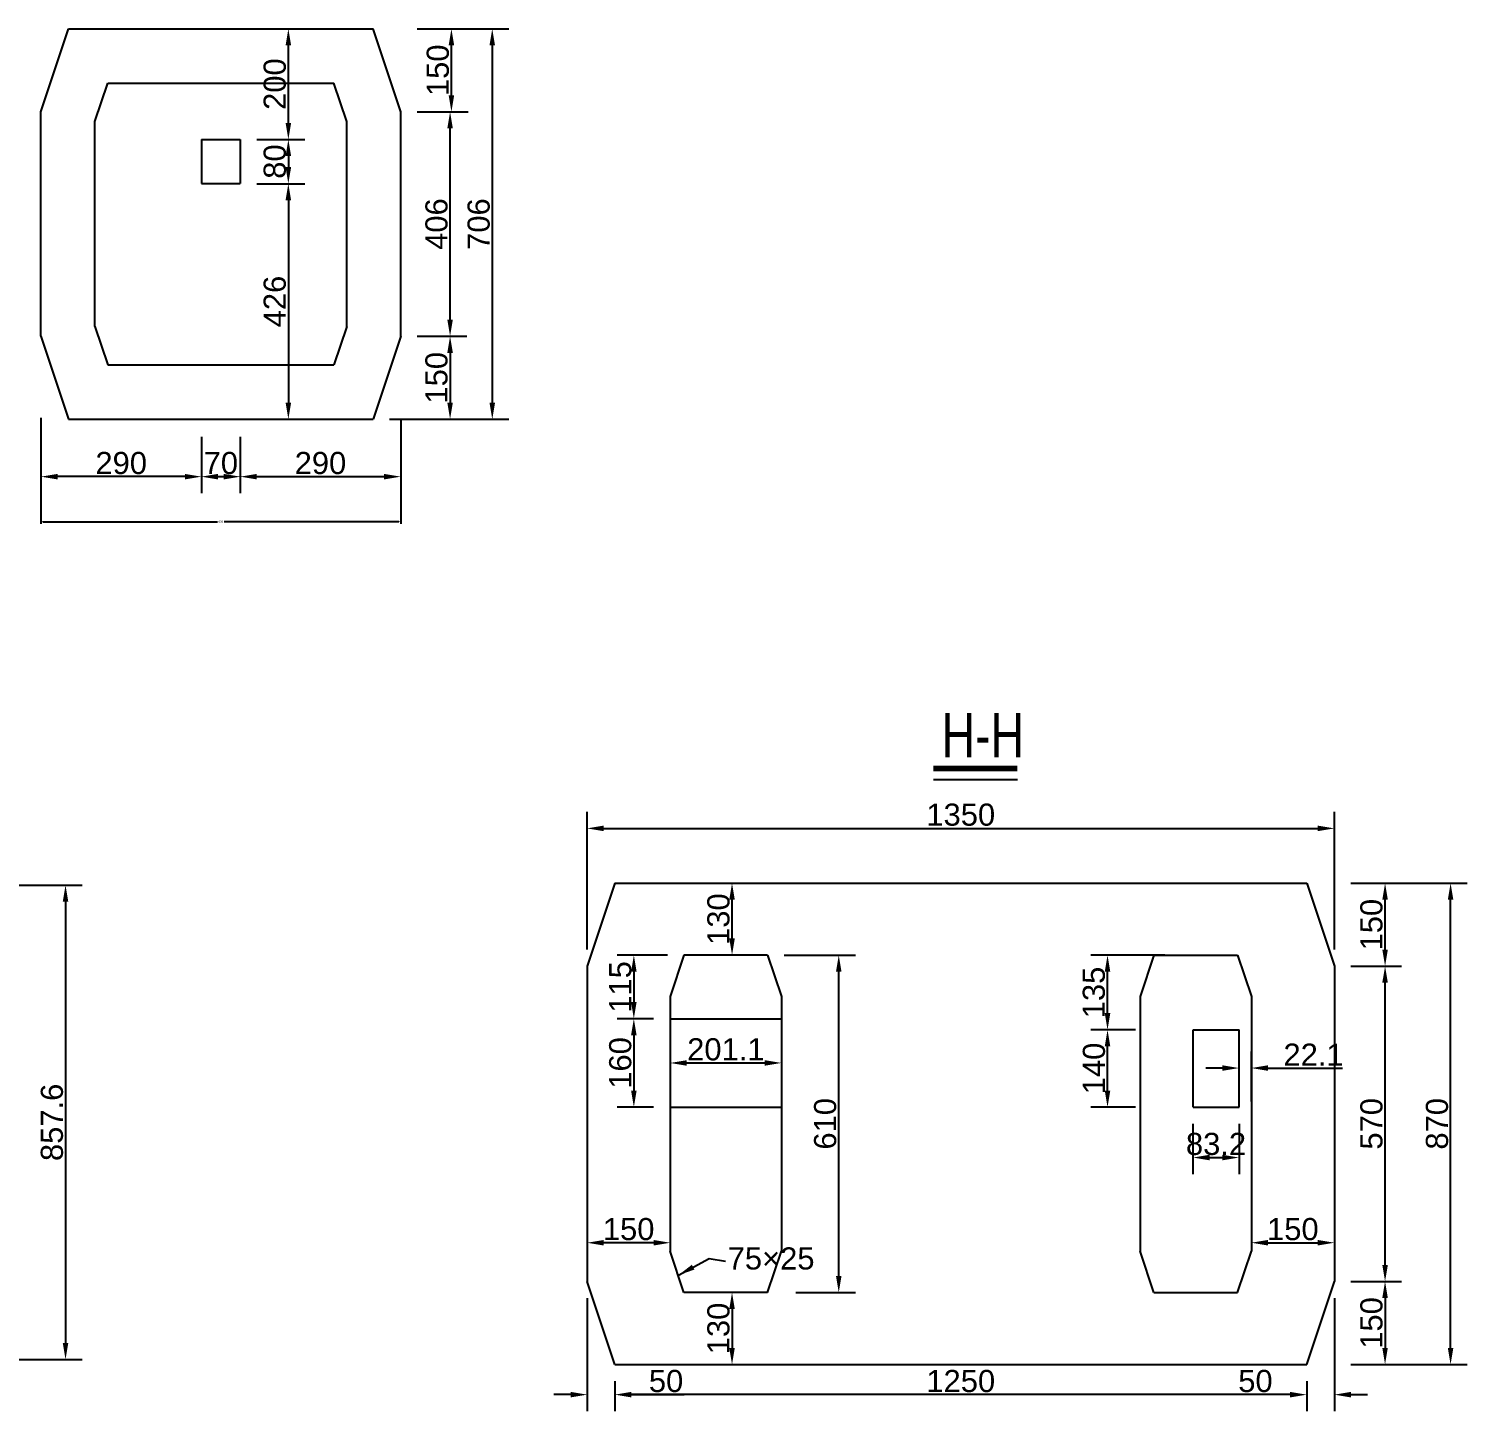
# Model space of a CAD drawing. Header units: millimetres. Extents: x 32645 to 210887, y 65210 to 90102.
# Drawn here: x 153331 to 166325, y 66636 to 79131 of the extents above; entities that cross this region are included whole.
import ezdxf

# ---------------------------------------------------------------- set-up
doc = ezdxf.new("R2010")
doc.units = ezdxf.units.MM
for name, color, linetype in [('1', 7, 'Continuous'), ('CX', 3, 'Continuous'), ('CYAN', 4, 'Continuous'), ('RED', 1, 'Continuous'), ('文本', 7, 'Continuous'), ('粗实线', 3, 'Continuous')]:
    doc.layers.add(name, color=color, linetype=linetype)
doc.styles.get("Standard").update_dxf_attribs({"font": 'arial.ttf'})
doc.dimstyles.get("Standard").update_dxf_attribs({"dimtxt": 0.18, "dimasz": 0.18, "dimexe": 0.18, "dimexo": 0.0625, "dimgap": 0.09, "dimtad": 0, "dimtih": 1, "dimtoh": 1, "dimdec": 4, "dimzin": 0, "dimdsep": 46, "dimtxsty": 'Standard', "dimcen": 0.09, "dimadec": 0, "dimazin": 0, "dimtfac": 1, "dimtdec": 4, "dimtofl": 0, "dimtmove": 0, "dimatfit": 3, "dimfxl": 1, "dimtolj": 1, "dimtzin": 0, "dimarcsym": 0})
doc.dimstyles.new('大样STANDARD', dxfattribs={"dimscale": 100, "dimtxt": 2, "dimasz": 1.5, "dimexe": 1.5, "dimexo": 1.5, "dimgap": 0.2, "dimtad": 1, "dimdec": 1, "dimlfac": 0.2, "dimdsep": 46, "dimtxsty": 'Standard', "dimcen": 0, "dimclrd": 4, "dimclre": 4, "dimclrt": 4, "dimadec": 0, "dimazin": 0, "dimtfac": 1, "dimtdec": 1, "dimtofl": 0, "dimtmove": 0, "dimatfit": 3, "dimfxl": 1, "dimtolj": 1, "dimtzin": 0, "dimarcsym": 0})

# ---------------------------------------------------------------- blocks, each defined once
blk = doc.blocks.new('*D1176')
at = {"layer": '1', "color": 4, "lineweight": -2, "transparency": 16777216}
for p, q in [((165275, 67809), (165733, 67809)), ((165583, 67659), (165583, 67209)), ((165275, 67059), (165733, 67059))]:
    blk.add_line(p, q, dxfattribs=at)
at = {"layer": '1', "color": 4, "transparency": 16777216}
for points in [[(165558, 67659), (165608, 67659), (165583, 67809)], [(165558, 67209), (165608, 67209), (165583, 67059)]]:
    blk.add_solid(points, dxfattribs=at)
at = {"layer": 'DEFPOINTS', "color": 0, "transparency": 16777216}
for p in [(165125, 67809), (165125, 67059), (165583, 67059)]:
    blk.add_point(p, dxfattribs=at)
at = {"layer": '1', "color": 4, "transparency": 16777216, "insert": (165461, 67434), "char_height": 200, "attachment_point": 5, "rotation": 90}
blk.add_mtext('\\A1;150', dxfattribs=at)
blk = doc.blocks.new('*D1177')
at = {"layer": '1', "color": 4, "lineweight": -2, "transparency": 16777216}
for p, q in [((165275, 70659), (165733, 70659)), ((165583, 67959), (165583, 70509)), ((165275, 67809), (165733, 67809))]:
    blk.add_line(p, q, dxfattribs=at)
at = {"layer": '1', "color": 4, "transparency": 16777216}
for points in [[(165558, 70509), (165608, 70509), (165583, 70659)], [(165558, 67959), (165608, 67959), (165583, 67809)]]:
    blk.add_solid(points, dxfattribs=at)
at = {"layer": 'DEFPOINTS', "color": 0, "transparency": 16777216}
for p in [(165125, 70659), (165583, 70659), (165125, 67809)]:
    blk.add_point(p, dxfattribs=at)
at = {"layer": '1', "color": 4, "transparency": 16777216, "insert": (165461, 69234), "char_height": 200, "attachment_point": 5, "rotation": 90}
blk.add_mtext('\\A1;570', dxfattribs=at)
blk = doc.blocks.new('*D1178')
at = {"layer": '1', "color": 4, "lineweight": -2, "transparency": 16777216}
for p, q in [((165275, 71409), (165733, 71409)), ((165583, 70809), (165583, 71259)), ((165275, 70659), (165733, 70659))]:
    blk.add_line(p, q, dxfattribs=at)
at = {"layer": '1', "color": 4, "transparency": 16777216}
for points in [[(165558, 71259), (165608, 71259), (165583, 71409)], [(165558, 70809), (165608, 70809), (165583, 70659)]]:
    blk.add_solid(points, dxfattribs=at)
at = {"layer": 'DEFPOINTS', "color": 0, "transparency": 16777216}
for p in [(165125, 71409), (165583, 71409), (165125, 70659)]:
    blk.add_point(p, dxfattribs=at)
at = {"layer": '1', "color": 4, "transparency": 16777216, "insert": (165461, 71034), "char_height": 200, "attachment_point": 5, "rotation": 90}
blk.add_mtext('\\A1;150', dxfattribs=at)
blk = doc.blocks.new('*D1179')
at = {"layer": '1', "color": 4, "lineweight": -2, "transparency": 16777216}
for p, q in [((165275, 71409), (166325, 71409)), ((166175, 67209), (166175, 71259)), ((165275, 67059), (166325, 67059))]:
    blk.add_line(p, q, dxfattribs=at)
at = {"layer": '1', "color": 4, "transparency": 16777216}
for points in [[(166150, 71259), (166200, 71259), (166175, 71409)], [(166150, 67209), (166200, 67209), (166175, 67059)]]:
    blk.add_solid(points, dxfattribs=at)
at = {"layer": 'DEFPOINTS', "color": 0, "transparency": 16777216}
for p in [(165125, 71409), (166175, 71409), (165125, 67059)]:
    blk.add_point(p, dxfattribs=at)
at = {"layer": '1', "color": 4, "transparency": 16777216, "insert": (166053, 69234), "char_height": 200, "attachment_point": 5, "rotation": 90}
blk.add_mtext('\\A1;870', dxfattribs=at)
blk = doc.blocks.new('*D1180')
at = {"layer": '1', "color": 4, "lineweight": -2, "transparency": 16777216}
for p, q in [((165125, 67659), (165125, 66636)), ((164875, 66909), (164875, 66636)), ((164725, 66786), (164249, 66786)), ((165275, 66786), (165425, 66786))]:
    blk.add_line(p, q, dxfattribs=at)
at = {"layer": '1', "color": 4, "transparency": 16777216}
for points in [[(164725, 66811), (164725, 66761), (164875, 66786)], [(165275, 66811), (165275, 66761), (165125, 66786)]]:
    blk.add_solid(points, dxfattribs=at)
at = {"layer": 'DEFPOINTS', "color": 0, "transparency": 16777216}
for p in [(165125, 67809), (164875, 67059), (164875, 66786)]:
    blk.add_point(p, dxfattribs=at)
at = {"layer": '1', "color": 4, "transparency": 16777216, "insert": (164412, 66908), "char_height": 200, "attachment_point": 5}
blk.add_mtext('\\A1;50', dxfattribs=at)
blk = doc.blocks.new('*D1181')
at = {"layer": '1', "color": 4, "lineweight": -2, "transparency": 16777216}
for p, q in [((158625, 66909), (158625, 66636)), ((164875, 66909), (164875, 66636)), ((164725, 66786), (158775, 66786))]:
    blk.add_line(p, q, dxfattribs=at)
at = {"layer": '1', "color": 4, "transparency": 16777216}
for points in [[(158775, 66811), (158775, 66761), (158625, 66786)], [(164725, 66811), (164725, 66761), (164875, 66786)]]:
    blk.add_solid(points, dxfattribs=at)
at = {"layer": 'DEFPOINTS', "color": 0, "transparency": 16777216}
for p in [(158625, 67059), (164875, 67059), (158625, 66786)]:
    blk.add_point(p, dxfattribs=at)
at = {"layer": '1', "color": 4, "transparency": 16777216, "insert": (161750, 66908), "char_height": 200, "attachment_point": 5}
blk.add_mtext('\\A1;1250', dxfattribs=at)
blk = doc.blocks.new('*D1182')
at = {"layer": '1', "color": 4, "lineweight": -2, "transparency": 16777216}
for p, q in [((158375, 67659), (158375, 66636)), ((158625, 66909), (158625, 66636)), ((158225, 66786), (158075, 66786)), ((158775, 66786), (159251, 66786))]:
    blk.add_line(p, q, dxfattribs=at)
at = {"layer": '1', "color": 4, "transparency": 16777216}
for points in [[(158225, 66811), (158225, 66761), (158375, 66786)], [(158775, 66811), (158775, 66761), (158625, 66786)]]:
    blk.add_solid(points, dxfattribs=at)
at = {"layer": 'DEFPOINTS', "color": 0, "transparency": 16777216}
for p in [(158375, 67809), (158625, 67059), (158625, 66786)]:
    blk.add_point(p, dxfattribs=at)
at = {"layer": '1', "color": 4, "transparency": 16777216, "insert": (159088, 66908), "char_height": 200, "attachment_point": 5}
blk.add_mtext('\\A1;50', dxfattribs=at)
blk = doc.blocks.new('*D1183')
at = {"layer": '1', "color": 4, "lineweight": -2, "transparency": 16777216}
for p, q in [((158375, 70809), (158375, 72054)), ((165125, 70809), (165125, 72054)), ((158525, 71904), (164975, 71904))]:
    blk.add_line(p, q, dxfattribs=at)
at = {"layer": '1', "color": 4, "transparency": 16777216}
for points in [[(158525, 71929), (158525, 71879), (158375, 71904)], [(164975, 71929), (164975, 71879), (165125, 71904)]]:
    blk.add_solid(points, dxfattribs=at)
at = {"layer": 'DEFPOINTS', "color": 0, "transparency": 16777216}
for p in [(165125, 71904), (158375, 70659), (165125, 70659)]:
    blk.add_point(p, dxfattribs=at)
at = {"layer": '1', "color": 4, "transparency": 16777216, "insert": (161750, 72027), "char_height": 200, "attachment_point": 5}
blk.add_mtext('\\A1;1350', dxfattribs=at)
blk = doc.blocks.new('*D1184')
at = {"layer": '1', "color": 4, "lineweight": -2, "transparency": 16777216}
blk.add_line((159275, 69784), (159980, 69784), dxfattribs=at)
at = {"layer": '1', "color": 4, "transparency": 16777216}
for points in [[(159275, 69809), (159275, 69759), (159125, 69784)], [(159980, 69809), (159980, 69759), (160130, 69784)]]:
    blk.add_solid(points, dxfattribs=at)
at = {"layer": 'DEFPOINTS', "color": 0, "transparency": 16777216}
for p in [(159125, 69784), (160130, 69784), (160130, 69784)]:
    blk.add_point(p, dxfattribs=at)
at = {"layer": '1', "color": 4, "transparency": 16777216, "insert": (159628, 69906), "char_height": 200, "attachment_point": 5}
blk.add_mtext('\\A1;201.1', dxfattribs=at)
blk = doc.blocks.new('*D1185')
at = {"layer": '1', "color": 4, "lineweight": -2, "transparency": 16777216}
for p, q in [((160155, 70759), (160798, 70759)), ((160648, 67859), (160648, 70609)), ((160260, 67709), (160798, 67709))]:
    blk.add_line(p, q, dxfattribs=at)
at = {"layer": '1', "color": 4, "transparency": 16777216}
for points in [[(160623, 70609), (160673, 70609), (160648, 70759)], [(160623, 67859), (160673, 67859), (160648, 67709)]]:
    blk.add_solid(points, dxfattribs=at)
at = {"layer": 'DEFPOINTS', "color": 0, "transparency": 16777216}
for p in [(160005, 70759), (160648, 70759), (160110, 67709)]:
    blk.add_point(p, dxfattribs=at)
at = {"layer": '1', "color": 4, "transparency": 16777216, "insert": (160526, 69234), "char_height": 200, "attachment_point": 5, "rotation": 90}
blk.add_mtext('\\A1;610', dxfattribs=at)
blk = doc.blocks.new('*D1186')
at = {"layer": '1', "color": 4, "lineweight": -2, "transparency": 16777216}
blk.add_line((158975, 68159), (158525, 68159), dxfattribs=at)
at = {"layer": '1', "color": 4, "transparency": 16777216}
for points in [[(158525, 68184), (158525, 68134), (158375, 68159)], [(158975, 68184), (158975, 68134), (159125, 68159)]]:
    blk.add_solid(points, dxfattribs=at)
at = {"layer": 'DEFPOINTS', "color": 0, "transparency": 16777216}
for p in [(158375, 68159), (158375, 68159), (159125, 68159)]:
    blk.add_point(p, dxfattribs=at)
at = {"layer": '1', "color": 4, "transparency": 16777216, "insert": (158750, 68281), "char_height": 200, "attachment_point": 5}
blk.add_mtext('\\A1;150', dxfattribs=at)
blk = doc.blocks.new('*D1187')
at = {"layer": '1', "color": 4, "lineweight": -2, "transparency": 16777216}
blk.add_line((159684, 67559), (159684, 67209), dxfattribs=at)
at = {"layer": '1', "color": 4, "transparency": 16777216}
for points in [[(159659, 67559), (159709, 67559), (159684, 67709)], [(159659, 67209), (159709, 67209), (159684, 67059)]]:
    blk.add_solid(points, dxfattribs=at)
at = {"layer": 'DEFPOINTS', "color": 0, "transparency": 16777216}
for p in [(159684, 67709), (159684, 67059), (159684, 67059)]:
    blk.add_point(p, dxfattribs=at)
at = {"layer": '1', "color": 4, "transparency": 16777216, "insert": (159562, 67384), "char_height": 200, "attachment_point": 5, "rotation": 90}
blk.add_mtext('\\A1;130', dxfattribs=at)
blk = doc.blocks.new('*D1188')
at = {"layer": '1', "color": 4, "lineweight": -2, "transparency": 16777216}
blk.add_line((159684, 70909), (159684, 71259), dxfattribs=at)
at = {"layer": '1', "color": 4, "transparency": 16777216}
for points in [[(159659, 71259), (159709, 71259), (159684, 71409)], [(159659, 70909), (159709, 70909), (159684, 70759)]]:
    blk.add_solid(points, dxfattribs=at)
at = {"layer": 'DEFPOINTS', "color": 0, "transparency": 16777216}
for p in [(159684, 71409), (159684, 71409), (159684, 70759)]:
    blk.add_point(p, dxfattribs=at)
at = {"layer": '1', "color": 4, "transparency": 16777216, "insert": (159562, 71084), "char_height": 200, "attachment_point": 5, "rotation": 90}
blk.add_mtext('\\A1;130', dxfattribs=at)
blk = doc.blocks.new('*D1189')
at = {"layer": '1', "color": 4, "lineweight": -2, "transparency": 16777216}
blk.add_line((164525, 68159), (164975, 68159), dxfattribs=at)
at = {"layer": '1', "color": 4, "transparency": 16777216}
for points in [[(164525, 68184), (164525, 68134), (164375, 68159)], [(164975, 68184), (164975, 68134), (165125, 68159)]]:
    blk.add_solid(points, dxfattribs=at)
at = {"layer": 'DEFPOINTS', "color": 0, "transparency": 16777216}
for p in [(164375, 68159), (165125, 68159), (165125, 68159)]:
    blk.add_point(p, dxfattribs=at)
at = {"layer": '1', "color": 4, "transparency": 16777216, "insert": (164750, 68281), "char_height": 200, "attachment_point": 5}
blk.add_mtext('\\A1;150', dxfattribs=at)
blk = doc.blocks.new('*D1254')
at = {"layer": '1', "color": 4, "lineweight": -2, "ltscale": 0.25, "transparency": 16777216}
for p, q in [((159100, 70759), (158647, 70759)), ((158797, 70609), (158797, 70334)), ((158975, 70184), (158647, 70184))]:
    blk.add_line(p, q, dxfattribs=at)
at = {"layer": '1', "color": 4, "ltscale": 0.25, "transparency": 16777216}
for points in [[(158772, 70609), (158822, 70609), (158797, 70759)], [(158772, 70334), (158822, 70334), (158797, 70184)]]:
    blk.add_solid(points, dxfattribs=at)
at = {"layer": 'DEFPOINTS', "color": 0, "ltscale": 0.25, "transparency": 16777216}
for p in [(159250, 70759), (158797, 70184), (159125, 70184)]:
    blk.add_point(p, dxfattribs=at)
at = {"layer": '1', "color": 4, "ltscale": 0.25, "transparency": 16777216, "insert": (158675, 70471), "char_height": 200, "attachment_point": 5, "rotation": 90}
blk.add_mtext('\\A1;115', dxfattribs=at)
blk = doc.blocks.new('*D1255')
at = {"layer": '1', "color": 4, "lineweight": -2, "ltscale": 0.25, "transparency": 16777216}
for p, q in [((158975, 70184), (158647, 70184)), ((158797, 70034), (158797, 69534)), ((158975, 69384), (158647, 69384))]:
    blk.add_line(p, q, dxfattribs=at)
at = {"layer": '1', "color": 4, "ltscale": 0.25, "transparency": 16777216}
for points in [[(158772, 70034), (158822, 70034), (158797, 70184)], [(158772, 69534), (158822, 69534), (158797, 69384)]]:
    blk.add_solid(points, dxfattribs=at)
at = {"layer": 'DEFPOINTS', "color": 0, "ltscale": 0.25, "transparency": 16777216}
for p in [(159125, 70184), (158797, 69384), (159125, 69384)]:
    blk.add_point(p, dxfattribs=at)
at = {"layer": '1', "color": 4, "ltscale": 0.25, "transparency": 16777216, "insert": (158675, 69784), "char_height": 200, "attachment_point": 5, "rotation": 90}
blk.add_mtext('\\A1;160', dxfattribs=at)
blk = doc.blocks.new('*D1279')
at = {"layer": 'CYAN', "color": 0, "lineweight": -2, "transparency": 16777216}
for p, q in [((153441, 75616), (153441, 74658)), ((156691, 75595), (156691, 74658)), ((153459, 74676), (155037, 74676)), ((156673, 74676), (155095, 74676))]:
    blk.add_line(p, q, dxfattribs=at)
at = {"layer": 'CYAN', "color": 0, "transparency": 16777216}
for points in [[(153459, 74679), (153459, 74673), (153441, 74676)], [(156673, 74679), (156673, 74673), (156691, 74676)]]:
    blk.add_solid(points, dxfattribs=at)
at = {"layer": 'DEFPOINTS', "color": 0, "transparency": 16777216}
for p in [(153441, 75622), (156691, 75602), (156691, 74676)]:
    blk.add_point(p, dxfattribs=at)
at = {"layer": 'CYAN', "color": 0, "transparency": 16777216, "insert": (155066, 74676), "char_height": 18, "attachment_point": 5}
blk.add_mtext('\\A1;650', dxfattribs=at)
blk = doc.blocks.new('*D1280')
at = {"layer": '1', "color": 4, "lineweight": -2, "transparency": 16777216}
for p, q in [((156841, 79131), (157299, 79131)), ((157149, 78531), (157149, 78981)), ((156841, 78381), (157299, 78381))]:
    blk.add_line(p, q, dxfattribs=at)
at = {"layer": '1', "color": 4, "transparency": 16777216}
for points in [[(157124, 78981), (157174, 78981), (157149, 79131)], [(157124, 78531), (157174, 78531), (157149, 78381)]]:
    blk.add_solid(points, dxfattribs=at)
at = {"layer": 'DEFPOINTS', "color": 0, "transparency": 16777216}
for p in [(156691, 79131), (157149, 79131), (156691, 78381)]:
    blk.add_point(p, dxfattribs=at)
at = {"layer": '1', "color": 4, "transparency": 16777216, "insert": (157027, 78756), "char_height": 200, "attachment_point": 5, "rotation": 90}
blk.add_mtext('\\A1;150', dxfattribs=at)
blk = doc.blocks.new('*D1281')
at = {"layer": '1', "color": 4, "lineweight": -2, "transparency": 16777216}
for p, q in [((156841, 78381), (157287, 78381)), ((157137, 76502), (157137, 78231)), ((156841, 76352), (157287, 76352))]:
    blk.add_line(p, q, dxfattribs=at)
at = {"layer": '1', "color": 4, "transparency": 16777216}
for points in [[(157112, 78231), (157162, 78231), (157137, 78381)], [(157112, 76502), (157162, 76502), (157137, 76352)]]:
    blk.add_solid(points, dxfattribs=at)
at = {"layer": 'DEFPOINTS', "color": 0, "transparency": 16777216}
for p in [(156691, 78381), (157137, 78381), (156691, 76352)]:
    blk.add_point(p, dxfattribs=at)
at = {"layer": '1', "color": 4, "transparency": 16777216, "insert": (157015, 77366), "char_height": 200, "attachment_point": 5, "rotation": 90}
blk.add_mtext('\\A1;406', dxfattribs=at)
blk = doc.blocks.new('*D1282')
at = {"layer": '1', "color": 4, "lineweight": -2, "transparency": 16777216}
for p, q in [((156841, 76352), (157287, 76352)), ((157137, 76202), (157137, 75752)), ((156591, 75602), (157287, 75602))]:
    blk.add_line(p, q, dxfattribs=at)
at = {"layer": '1', "color": 4, "transparency": 16777216}
for points in [[(157112, 76202), (157162, 76202), (157137, 76352)], [(157112, 75752), (157162, 75752), (157137, 75602)]]:
    blk.add_solid(points, dxfattribs=at)
at = {"layer": 'DEFPOINTS', "color": 0, "transparency": 16777216}
for p in [(156691, 76352), (156441, 75602), (157137, 75602)]:
    blk.add_point(p, dxfattribs=at)
at = {"layer": '1', "color": 4, "transparency": 16777216, "insert": (157015, 75977), "char_height": 200, "attachment_point": 5, "rotation": 90}
blk.add_mtext('\\A1;150', dxfattribs=at)
blk = doc.blocks.new('*D1283')
at = {"layer": '1', "color": 4, "lineweight": -2, "transparency": 16777216}
for p, q in [((157041, 79131), (157668, 79131)), ((157518, 78981), (157518, 75752)), ((156791, 75602), (157668, 75602))]:
    blk.add_line(p, q, dxfattribs=at)
at = {"layer": '1', "color": 4, "transparency": 16777216}
for points in [[(157493, 78981), (157543, 78981), (157518, 79131)], [(157493, 75752), (157543, 75752), (157518, 75602)]]:
    blk.add_solid(points, dxfattribs=at)
at = {"layer": 'DEFPOINTS', "color": 0, "transparency": 16777216}
for p in [(156891, 79131), (156641, 75602), (157518, 75602)]:
    blk.add_point(p, dxfattribs=at)
at = {"layer": '1', "color": 4, "transparency": 16777216, "insert": (157396, 77366), "char_height": 200, "attachment_point": 5, "rotation": 90}
blk.add_mtext('\\A1;706', dxfattribs=at)
blk = doc.blocks.new('*D1284')
at = {"layer": '1', "color": 4, "lineweight": -2, "ltscale": 2, "transparency": 16777216}
for p, q in [((154891, 75444), (154891, 74933)), ((155241, 75444), (155241, 74933)), ((155041, 75083), (155091, 75083))]:
    blk.add_line(p, q, dxfattribs=at)
at = {"layer": '1', "color": 4, "ltscale": 2, "transparency": 16777216}
for points in [[(155041, 75108), (155041, 75058), (154891, 75083)], [(155091, 75108), (155091, 75058), (155241, 75083)]]:
    blk.add_solid(points, dxfattribs=at)
at = {"layer": 'DEFPOINTS', "color": 0, "ltscale": 2, "transparency": 16777216}
for p in [(154891, 75594), (155241, 75594), (155241, 75083)]:
    blk.add_point(p, dxfattribs=at)
at = {"layer": '1', "color": 4, "ltscale": 2, "transparency": 16777216, "insert": (155066, 75205), "char_height": 200, "attachment_point": 5}
blk.add_mtext('\\A1;70', dxfattribs=at)
blk = doc.blocks.new('*D1285')
at = {"layer": '1', "color": 4, "lineweight": -2, "ltscale": 2, "transparency": 16777216}
for p, q in [((155391, 78131), (155826, 78131)), ((155676, 77981), (155676, 77881)), ((155391, 77731), (155826, 77731))]:
    blk.add_line(p, q, dxfattribs=at)
at = {"layer": '1', "color": 4, "ltscale": 2, "transparency": 16777216}
for points in [[(155651, 77981), (155701, 77981), (155676, 78131)], [(155651, 77881), (155701, 77881), (155676, 77731)]]:
    blk.add_solid(points, dxfattribs=at)
at = {"layer": 'DEFPOINTS', "color": 0, "ltscale": 2, "transparency": 16777216}
for p in [(155241, 78131), (155241, 77731), (155676, 77731)]:
    blk.add_point(p, dxfattribs=at)
at = {"layer": '1', "color": 4, "ltscale": 2, "transparency": 16777216, "insert": (155554, 77931), "char_height": 200, "attachment_point": 5, "rotation": 90}
blk.add_mtext('\\A1;80', dxfattribs=at)
blk = doc.blocks.new('*D1303')
at = {"layer": '1', "color": 4, "lineweight": -2, "ltscale": 2, "transparency": 16777216}
for p, q in [((153441, 75439), (153441, 74933)), ((154891, 75444), (154891, 74933)), ((154741, 75083), (153591, 75083))]:
    blk.add_line(p, q, dxfattribs=at)
at = {"layer": '1', "color": 4, "ltscale": 2, "transparency": 16777216}
for points in [[(153591, 75108), (153591, 75058), (153441, 75083)], [(154741, 75108), (154741, 75058), (154891, 75083)]]:
    blk.add_solid(points, dxfattribs=at)
at = {"layer": 'DEFPOINTS', "color": 0, "ltscale": 2, "transparency": 16777216}
for p in [(153441, 75589), (154891, 75594), (153441, 75083)]:
    blk.add_point(p, dxfattribs=at)
at = {"layer": '1', "color": 4, "ltscale": 2, "transparency": 16777216, "insert": (154166, 75205), "char_height": 200, "attachment_point": 5}
blk.add_mtext('\\A1;290', dxfattribs=at)
blk = doc.blocks.new('*D1304')
at = {"layer": '1', "color": 4, "lineweight": -2, "ltscale": 2, "transparency": 16777216}
for p, q in [((155241, 75444), (155241, 74933)), ((156691, 75363), (156691, 74933)), ((155391, 75083), (156541, 75083))]:
    blk.add_line(p, q, dxfattribs=at)
at = {"layer": '1', "color": 4, "ltscale": 2, "transparency": 16777216}
for points in [[(155391, 75108), (155391, 75058), (155241, 75083)], [(156541, 75108), (156541, 75058), (156691, 75083)]]:
    blk.add_solid(points, dxfattribs=at)
at = {"layer": 'DEFPOINTS', "color": 0, "ltscale": 2, "transparency": 16777216}
for p in [(155241, 75594), (156691, 75513), (156691, 75083)]:
    blk.add_point(p, dxfattribs=at)
at = {"layer": '1', "color": 4, "ltscale": 2, "transparency": 16777216, "insert": (155966, 75205), "char_height": 200, "attachment_point": 5}
blk.add_mtext('\\A1;290', dxfattribs=at)
blk = doc.blocks.new('*D1305')
at = {"layer": '1', "color": 4, "lineweight": -2, "ltscale": 2, "transparency": 16777216}
for p, q in [((155391, 77731), (155826, 77731)), ((155676, 77581), (155676, 75752)), ((155216, 75602), (155826, 75602))]:
    blk.add_line(p, q, dxfattribs=at)
at = {"layer": '1', "color": 4, "ltscale": 2, "transparency": 16777216}
for points in [[(155651, 77581), (155701, 77581), (155676, 77731)], [(155651, 75752), (155701, 75752), (155676, 75602)]]:
    blk.add_solid(points, dxfattribs=at)
at = {"layer": 'DEFPOINTS', "color": 0, "ltscale": 2, "transparency": 16777216}
for p in [(155241, 77731), (155066, 75602), (155676, 75602)]:
    blk.add_point(p, dxfattribs=at)
at = {"layer": '1', "color": 4, "ltscale": 2, "transparency": 16777216, "insert": (155554, 76666), "char_height": 200, "attachment_point": 5, "rotation": 90}
blk.add_mtext('\\A1;426', dxfattribs=at)
blk = doc.blocks.new('*D1306')
at = {"layer": '1', "color": 4, "lineweight": -2, "ltscale": 2, "transparency": 16777216}
for p, q in [((155216, 79131), (155826, 79131)), ((155676, 78281), (155676, 78981)), ((155391, 78131), (155826, 78131))]:
    blk.add_line(p, q, dxfattribs=at)
at = {"layer": '1', "color": 4, "ltscale": 2, "transparency": 16777216}
for points in [[(155651, 78981), (155701, 78981), (155676, 79131)], [(155651, 78281), (155701, 78281), (155676, 78131)]]:
    blk.add_solid(points, dxfattribs=at)
at = {"layer": 'DEFPOINTS', "color": 0, "ltscale": 2, "transparency": 16777216}
for p in [(155066, 79131), (155676, 79131), (155241, 78131)]:
    blk.add_point(p, dxfattribs=at)
at = {"layer": '1', "color": 4, "ltscale": 2, "transparency": 16777216, "insert": (155554, 78631), "char_height": 200, "attachment_point": 5, "rotation": 90}
blk.add_mtext('\\A1;200', dxfattribs=at)
blk = doc.blocks.new('*D1336')
at = {"layer": '1', "color": 4, "lineweight": -2, "ltscale": 2, "transparency": 16777216}
for p, q in [((163329, 70084), (162926, 70084)), ((163076, 69534), (163076, 69934)), ((163329, 69384), (162926, 69384))]:
    blk.add_line(p, q, dxfattribs=at)
at = {"layer": '1', "color": 4, "ltscale": 2, "transparency": 16777216}
for points in [[(163051, 69934), (163101, 69934), (163076, 70084)], [(163051, 69534), (163101, 69534), (163076, 69384)]]:
    blk.add_solid(points, dxfattribs=at)
at = {"layer": 'DEFPOINTS', "color": 0, "ltscale": 2, "transparency": 16777216}
for p in [(163076, 70084), (163479, 70084), (163479, 69384)]:
    blk.add_point(p, dxfattribs=at)
at = {"layer": '1', "color": 4, "ltscale": 2, "transparency": 16777216, "insert": (162954, 69734), "char_height": 200, "attachment_point": 5, "rotation": 90}
blk.add_mtext('\\A1;140', dxfattribs=at)
blk = doc.blocks.new('*D1337')
at = {"layer": '1', "color": 4, "lineweight": -2, "ltscale": 2, "transparency": 16777216}
for p, q in [((163595, 70759), (162926, 70759)), ((163076, 70234), (163076, 70609)), ((163329, 70084), (162926, 70084))]:
    blk.add_line(p, q, dxfattribs=at)
at = {"layer": '1', "color": 4, "ltscale": 2, "transparency": 16777216}
for points in [[(163051, 70609), (163101, 70609), (163076, 70759)], [(163051, 70234), (163101, 70234), (163076, 70084)]]:
    blk.add_solid(points, dxfattribs=at)
at = {"layer": 'DEFPOINTS', "color": 0, "ltscale": 2, "transparency": 16777216}
for p in [(163076, 70759), (163745, 70759), (163479, 70084)]:
    blk.add_point(p, dxfattribs=at)
at = {"layer": '1', "color": 4, "ltscale": 2, "transparency": 16777216, "insert": (162953, 70421), "char_height": 200, "attachment_point": 5, "rotation": 90}
blk.add_mtext('\\A1;135', dxfattribs=at)
blk = doc.blocks.new('*D1338')
at = {"layer": '1', "color": 4, "lineweight": -2, "ltscale": 2, "transparency": 16777216}
for p, q in [((164264, 69434), (164264, 69888)), ((164375, 69436), (164375, 69888)), ((164114, 69738), (163964, 69738)), ((164525, 69738), (165199, 69738))]:
    blk.add_line(p, q, dxfattribs=at)
at = {"layer": '1', "color": 4, "ltscale": 2, "transparency": 16777216}
for points in [[(164114, 69763), (164114, 69713), (164264, 69738)], [(164525, 69763), (164525, 69713), (164375, 69738)]]:
    blk.add_solid(points, dxfattribs=at)
at = {"layer": 'DEFPOINTS', "color": 0, "ltscale": 2, "transparency": 16777216}
for p in [(164375, 69738), (164264, 69284), (164375, 69286)]:
    blk.add_point(p, dxfattribs=at)
at = {"layer": '1', "color": 4, "ltscale": 2, "transparency": 16777216, "insert": (164937, 69859), "char_height": 200, "attachment_point": 5}
blk.add_mtext('\\A1;22.1', dxfattribs=at)
blk = doc.blocks.new('*D1342')
at = {"layer": '1', "color": 4, "lineweight": -2, "transparency": 16777216}
for p, q in [((152763, 71391), (153813, 71391)), ((153663, 71241), (153663, 67254)), ((152763, 67104), (153813, 67104))]:
    blk.add_line(p, q, dxfattribs=at)
at = {"layer": '1', "color": 4, "transparency": 16777216}
for points in [[(153638, 71241), (153688, 71241), (153663, 71391)], [(153638, 67254), (153688, 67254), (153663, 67104)]]:
    blk.add_solid(points, dxfattribs=at)
at = {"layer": 'DEFPOINTS', "color": 0, "transparency": 16777216}
for p in [(152613, 71391), (152613, 67104), (153663, 67104)]:
    blk.add_point(p, dxfattribs=at)
at = {"layer": '1', "color": 4, "transparency": 16777216, "insert": (153541, 69247), "char_height": 200, "attachment_point": 5, "rotation": 90}
blk.add_mtext('\\A1;857.6', dxfattribs=at)
blk = doc.blocks.new('*D1357')
at = {"layer": '1', "color": 4, "lineweight": -2, "ltscale": 2, "transparency": 16777216}
for p, q in [((163848, 69234), (163848, 68779)), ((164264, 69234), (164264, 68779)), ((163998, 68929), (164114, 68929))]:
    blk.add_line(p, q, dxfattribs=at)
at = {"layer": '1', "color": 4, "ltscale": 2, "transparency": 16777216}
for points in [[(163998, 68954), (163998, 68904), (163848, 68929)], [(164114, 68954), (164114, 68904), (164264, 68929)]]:
    blk.add_solid(points, dxfattribs=at)
at = {"layer": 'DEFPOINTS', "color": 0, "ltscale": 2, "transparency": 16777216}
for p in [(163848, 69384), (164264, 69384), (164264, 68929)]:
    blk.add_point(p, dxfattribs=at)
at = {"layer": '1', "color": 4, "ltscale": 2, "transparency": 16777216, "insert": (164056, 69051), "char_height": 200, "attachment_point": 5}
blk.add_mtext('\\A1;83.2', dxfattribs=at)

msp = doc.modelspace()

# ---------------------------------------------------------------- linework, layer by layer
at = {"layer": '1', "color": 1}
for p, q in [((153691.19096, 79131.37103), (156441.19096, 79131.37103)), ((154045.17564, 78640.24353), (156087.20629, 78640.24353)), ((154891.19096, 78131.37103), (155241.19096, 78131.37103)), ((154891.19096, 78131.37103), (154891.19096, 77731.37103)), ((155241.19096, 78131.37103), (155241.19096, 77731.37103)), ((154891.19096, 77731.37103), (155241.19096, 77731.37103)), ((154045.17564, 76092.73662), (156087.20629, 76092.73662)), ((153691.19096, 75601.60912), (156441.19096, 75601.60912)), ((158624.98239, 71408.82274), (158374.98239, 70658.82274)), ((158624.98239, 71408.82274), (164874.98239, 71408.82274)), ((164874.98239, 71408.82274), (165124.98239, 70658.82274)), ((159249.98239, 70758.82274), (159124.98239, 70383.82274)), ((160005.48239, 70758.82274), (159249.98239, 70758.82274)), ((160005.48239, 70758.82274), (160130.48239, 70383.82274)), ((163494.48239, 70758.82274), (163369.48239, 70383.82274)), ((163494.48239, 70758.82274), (164249.98239, 70758.82274)), ((164249.98239, 70758.82274), (164374.98239, 70383.82274)), ((158374.98239, 70658.82274), (158374.98239, 67808.82274)), ((165124.98239, 70658.82274), (165124.98239, 67808.82274)), ((159124.98239, 70383.82274), (159124.98239, 68083.82274)), ((160130.48239, 70383.82274), (160130.48239, 68083.82274)), ((163369.48239, 70383.82274), (163369.48239, 68083.82274)), ((164374.98239, 70383.82274), (164374.98239, 68083.82274)), ((159124.98239, 70183.82274), (160130.48239, 70183.82274)), ((163848.28239, 70083.82274), (164264.28239, 70083.82274)), ((163848.28239, 69383.82274), (163848.28239, 70083.82274)), ((164264.28239, 69383.82274), (164264.28239, 70083.82274)), ((159124.98239, 69383.82274), (160130.48239, 69383.82274)), ((163848.28239, 69383.82274), (164264.28239, 69383.82274)), ((159249.98239, 67708.82274), (159124.98239, 68083.82274)), ((160005.48239, 67708.82274), (160130.48239, 68083.82274)), ((163494.48239, 67708.82274), (163369.48239, 68083.82274)), ((164249.98239, 67708.82274), (164374.98239, 68083.82274)), ((158624.98239, 67058.82274), (158374.98239, 67808.82274)), ((160005.48239, 67708.82274), (159249.98239, 67708.82274)), ((163494.48239, 67708.82274), (164249.98239, 67708.82274)), ((164874.98239, 67058.82274), (165124.98239, 67808.82274)), ((158624.98239, 67058.82274), (164874.98239, 67058.82274))]:
    msp.add_line(p, q, dxfattribs=at)
at = {"layer": 'CX', "color": 1, "linetype": 'Continuous'}
for p, q in [((153441.19096, 78381.37103), (153691.19096, 79131.37103)), ((156691.19096, 78381.37103), (156441.19096, 79131.37103)), ((153929.29096, 78292.58951), (154045.17564, 78640.24353)), ((156203.09096, 78292.58951), (156087.20629, 78640.24353)), ((153929.29096, 76440.39065), (154045.17564, 76092.73662)), ((156203.09096, 76440.39065), (156087.20629, 76092.73662)), ((153441.19096, 76351.60912), (153691.19096, 75601.60912)), ((156691.19096, 76351.60912), (156441.19096, 75601.60912))]:
    msp.add_line(p, q, dxfattribs=at)
at = {"layer": 'RED', "color": 1}
for p, q in [((153441.19096, 76351.60912), (153441.19096, 78381.37103)), ((156691.19096, 76351.60912), (156691.19096, 78381.37103)), ((153929.29096, 76440.39065), (153929.29096, 78292.58951)), ((156203.09096, 76440.39065), (156203.09096, 78292.58951))]:
    msp.add_line(p, q, dxfattribs=at)
at = {"layer": '文本', "color": 0}
msp.add_line((161502.48465, 72345.80793), (162262.63311, 72345.80793), dxfattribs=at)
at = {"layer": '粗实线'}
msp.add_lwpolyline([(161502.48465, 72445.80793, 50, 50, 0), (162262.63311, 72445.80793, 24.5, 24.5, 0)], format="xyseb", dxfattribs=at)

# ---------------------------------------------------------------- texts
at = {"layer": '1', "color": 4, "insert": (159644.47124, 68116.98306), "char_height": 200, "attachment_point": 1}
msp.add_mtext('75×25', dxfattribs=at)
at = {"layer": '文本', "width": 0.75}
msp.add_text('H-H', height=400, dxfattribs=at).set_placement((161577.11649, 72545.80793))

# ---------------------------------------------------------------- dimensions: what is measured, and where the dimension line sits
at = {"layer": '1', "color": 2, "ltscale": 2}
for base, p1, p2, picture, middle in [((155676.24221, 79131.37103), (155241.19096, 78131.37103), (155066.19096, 79131.37103), '*D1306', (155554.12761, 78631.37103)), ((155676.24221, 75601.60912), (155241.19096, 77731.37103), (155066.19096, 75601.60912), '*D1305', (155554.12761, 76666.49008)), ((163075.65991, 70758.82274), (163479.09541, 70083.82274), (163745.09541, 70758.82274), '*D1337', (162953.4771, 70421.32274))]:
    dim = msp.add_linear_dim(base=base, p1=p1, p2=p2, angle=90, dimstyle='大样STANDARD', override={"dimtmove": 1}, dxfattribs=at)
    dim.commit()
    dim.dimension.update_dxf_attribs({"geometry": picture, "text_midpoint": middle})
at = {"layer": '1', "color": 1}
for base, p1, p2, angle, picture, middle in [((157518.15089, 75601.60912), (156891.19096, 79131.37103), (156641.19096, 75601.60912), 90, '*D1283', (157396.0363, 77366.49008)), ((157149.46753, 79131.37103), (156691.19096, 78381.37103), (156691.19096, 79131.37103), 90, '*D1280', (157027.35294, 78756.37103)), ((157137.08168, 78381.37103), (156691.19096, 76351.60912), (156691.19096, 78381.37103), 90, '*D1281', (157014.96708, 77366.49008)), ((157137.08168, 75601.60912), (156691.19096, 76351.60912), (156441.19096, 75601.60912), 90, '*D1282', (157014.96708, 75976.60912)), ((165583.25897, 71408.82274), (165124.98239, 70658.82274), (165124.98239, 71408.82274), 90, '*D1178', (165461.14437, 71033.82274)), ((158624.98239, 66785.96369), (158374.98239, 67808.82274), (158624.98239, 67058.82274), 180, '*D1182', (159087.88826, 66908.07828)), ((165583.25897, 67058.82274), (165124.98239, 67808.82274), (165124.98239, 67058.82274), 270, '*D1176', (165461.14437, 67433.82274))]:
    dim = msp.add_linear_dim(base=base, p1=p1, p2=p2, angle=angle, dimstyle='大样STANDARD', dxfattribs=at)
    dim.commit()
    dim.dimension.update_dxf_attribs({"geometry": picture, "text_midpoint": middle})
at = {"layer": '1', "color": 2, "ltscale": 2}
for base, p1, p2, picture, middle in [((155676.24221, 77731.37103), (155241.19096, 78131.37103), (155241.19096, 77731.37103), '*D1285', (155554.12761, 77931.37103)), ((163075.65991, 70083.82274), (163479.09541, 69383.82274), (163479.09541, 70083.82274), '*D1336', (162953.54532, 69733.82274))]:
    dim = msp.add_linear_dim(base=base, p1=p1, p2=p2, angle=90, dimstyle='大样STANDARD', dxfattribs=at)
    dim.commit()
    dim.dimension.update_dxf_attribs({"geometry": picture, "text_midpoint": middle})
for base, p1, p2, picture, middle in [((153441.19096, 75082.74416), (154891.19096, 75593.64321), (153441.19096, 75588.71124), '*D1303', (154166.19096, 75204.85876)), ((156691.19096, 75082.74416), (155241.19096, 75593.64321), (156691.19096, 75513.24438), '*D1304', (155966.19096, 75204.85876))]:
    dim = msp.add_linear_dim(base=base, p1=p1, p2=p2, dimstyle='大样STANDARD', override={"dimtmove": 1}, dxfattribs=at)
    dim.commit()
    dim.dimension.update_dxf_attribs({"geometry": picture, "text_midpoint": middle})
for base, p1, p2, picture, middle in [((155241.19096, 75082.74416), (154891.19096, 75593.64321), (155241.19096, 75593.64321), '*D1284', (155066.19096, 75204.85876)), ((164374.98239, 69738.48852), (164264.28239, 69283.82274), (164374.98239, 69285.95244), '*D1338', (164937.13792, 69858.8978))]:
    dim = msp.add_linear_dim(base=base, p1=p1, p2=p2, dimstyle='大样STANDARD', dxfattribs=at)
    dim.commit()
    dim.dimension.update_dxf_attribs({"geometry": picture, "text_midpoint": middle})
at = {"layer": '1', "color": 4}
for base, p1, p2, picture, middle in [((165124.98239, 71904.48142), (158374.98239, 70658.82274), (165124.98239, 70658.82274), '*D1183', (161749.98239, 72026.66423)), ((160130.48239, 69783.82274), (159124.98239, 69783.82274), (160130.48239, 69783.82274), '*D1184', (159627.73239, 69905.93734)), ((158374.98239, 68158.82274), (159124.98239, 68158.82274), (158374.98239, 68158.82274), '*D1186', (158749.98239, 68280.93734)), ((165124.98239, 68158.82274), (164374.98239, 68158.82274), (165124.98239, 68158.82274), '*D1189', (164749.98239, 68280.93734)), ((158624.98239, 66785.96369), (164874.98239, 67058.82274), (158624.98239, 67058.82274), '*D1181', (161749.98239, 66908.07828))]:
    dim = msp.add_linear_dim(base=base, p1=p1, p2=p2, dimstyle='大样STANDARD', dxfattribs=at)
    dim.commit()
    dim.dimension.update_dxf_attribs({"geometry": picture, "text_midpoint": middle})
for base, p1, p2, angle, picture, middle in [((153662.9075, 67103.57606), (152612.62154, 71391.37606), (152612.62154, 67103.57606), 90, '*D1342', (153540.79291, 69247.47606)), ((159683.9086, 71408.82274), (159683.9086, 70758.82274), (159683.9086, 71408.82274), 270, '*D1188', (159561.72579, 71083.82274)), ((166175.26835, 71408.82274), (165124.98239, 67058.82274), (165124.98239, 71408.82274), 270, '*D1179', (166053.15376, 69233.82274)), ((160648.31022, 70758.82274), (160109.83481, 67708.82274), (160005.48239, 70758.82274), 270, '*D1185', (160526.19562, 69233.82274)), ((165583.25897, 70658.82274), (165124.98239, 67808.82274), (165124.98239, 70658.82274), 270, '*D1177', (165461.14437, 69233.82274)), ((159683.9086, 67058.82274), (159683.9086, 67708.82274), (159683.9086, 67058.82274), 270, '*D1187', (159561.72579, 67383.82274))]:
    dim = msp.add_linear_dim(base=base, p1=p1, p2=p2, angle=angle, dimstyle='大样STANDARD', dxfattribs=at)
    dim.commit()
    dim.dimension.update_dxf_attribs({"geometry": picture, "text_midpoint": middle})
at = {"layer": '1', "color": 2, "ltscale": 0.25}
dim = msp.add_linear_dim(base=(158797.0663, 70183.82274), p1=(159249.98239, 70758.82274), p2=(159124.98239, 70183.82274), angle=270, dimstyle='大样STANDARD', dxfattribs=at)
dim.commit()
dim.dimension.update_dxf_attribs({"geometry": '*D1254', "text_midpoint": (158674.95171, 70471.32274)})
dim = msp.add_linear_dim(base=(158797.0663, 69383.82274), p1=(159124.98239, 70183.82274), p2=(159124.98239, 69383.82274), angle=270, dimstyle='大样STANDARD', override={"dimtmove": 1}, dxfattribs=at)
dim.commit()
dim.dimension.update_dxf_attribs({"geometry": '*D1255', "text_midpoint": (158674.95171, 69783.82274)})
at = {"layer": '1', "color": 2, "ltscale": 2}
dim = msp.add_linear_dim(base=(164264.28239, 68929.15695), p1=(163848.28239, 69383.82274), p2=(164264.28239, 69383.82274), dimstyle='大样STANDARD', dxfattribs=at)
dim.commit()
dim.dimension.update_dxf_attribs({"geometry": '*D1357', "text_midpoint": (164056.28239, 68929.15695), "dimtype": 160})
at = {"layer": '1', "color": 1}
dim = msp.add_linear_dim(base=(164874.98239, 66785.96369), p1=(165124.98239, 67808.82274), p2=(164874.98239, 67058.82274), dimstyle='大样STANDARD', dxfattribs=at)
dim.commit()
dim.dimension.update_dxf_attribs({"geometry": '*D1180', "text_midpoint": (164412.07653, 66908.07828)})
at = {"layer": 'CYAN', "color": 4}
dim = msp.add_linear_dim(base=(156691.19096, 74676.39519), p1=(153441.19096, 75621.97688), p2=(156691.19096, 75601.60912), text='650', dimstyle='Standard', override={"dimscale": 100, "dimlfac": 0.2}, dxfattribs=at)
dim.commit()
dim.dimension.update_dxf_attribs({"geometry": '*D1279', "text_midpoint": (155066.19096, 74676.39519)})

# ---------------------------------------------------------------- leaders
at = {"layer": '1', "color": 4, "annotation_type": 0, "has_hookline": 1, "hookline_direction": 0}
msp.add_leader([(159200.86867, 67866.81685), (159478.47124, 68016.98306), (159624.47124, 67991.98306)], dimstyle='大样STANDARD', override={"dimgap": 0.2, "dimtad": 0}, dxfattribs=at)

doc.saveas('drawing.dxf')
